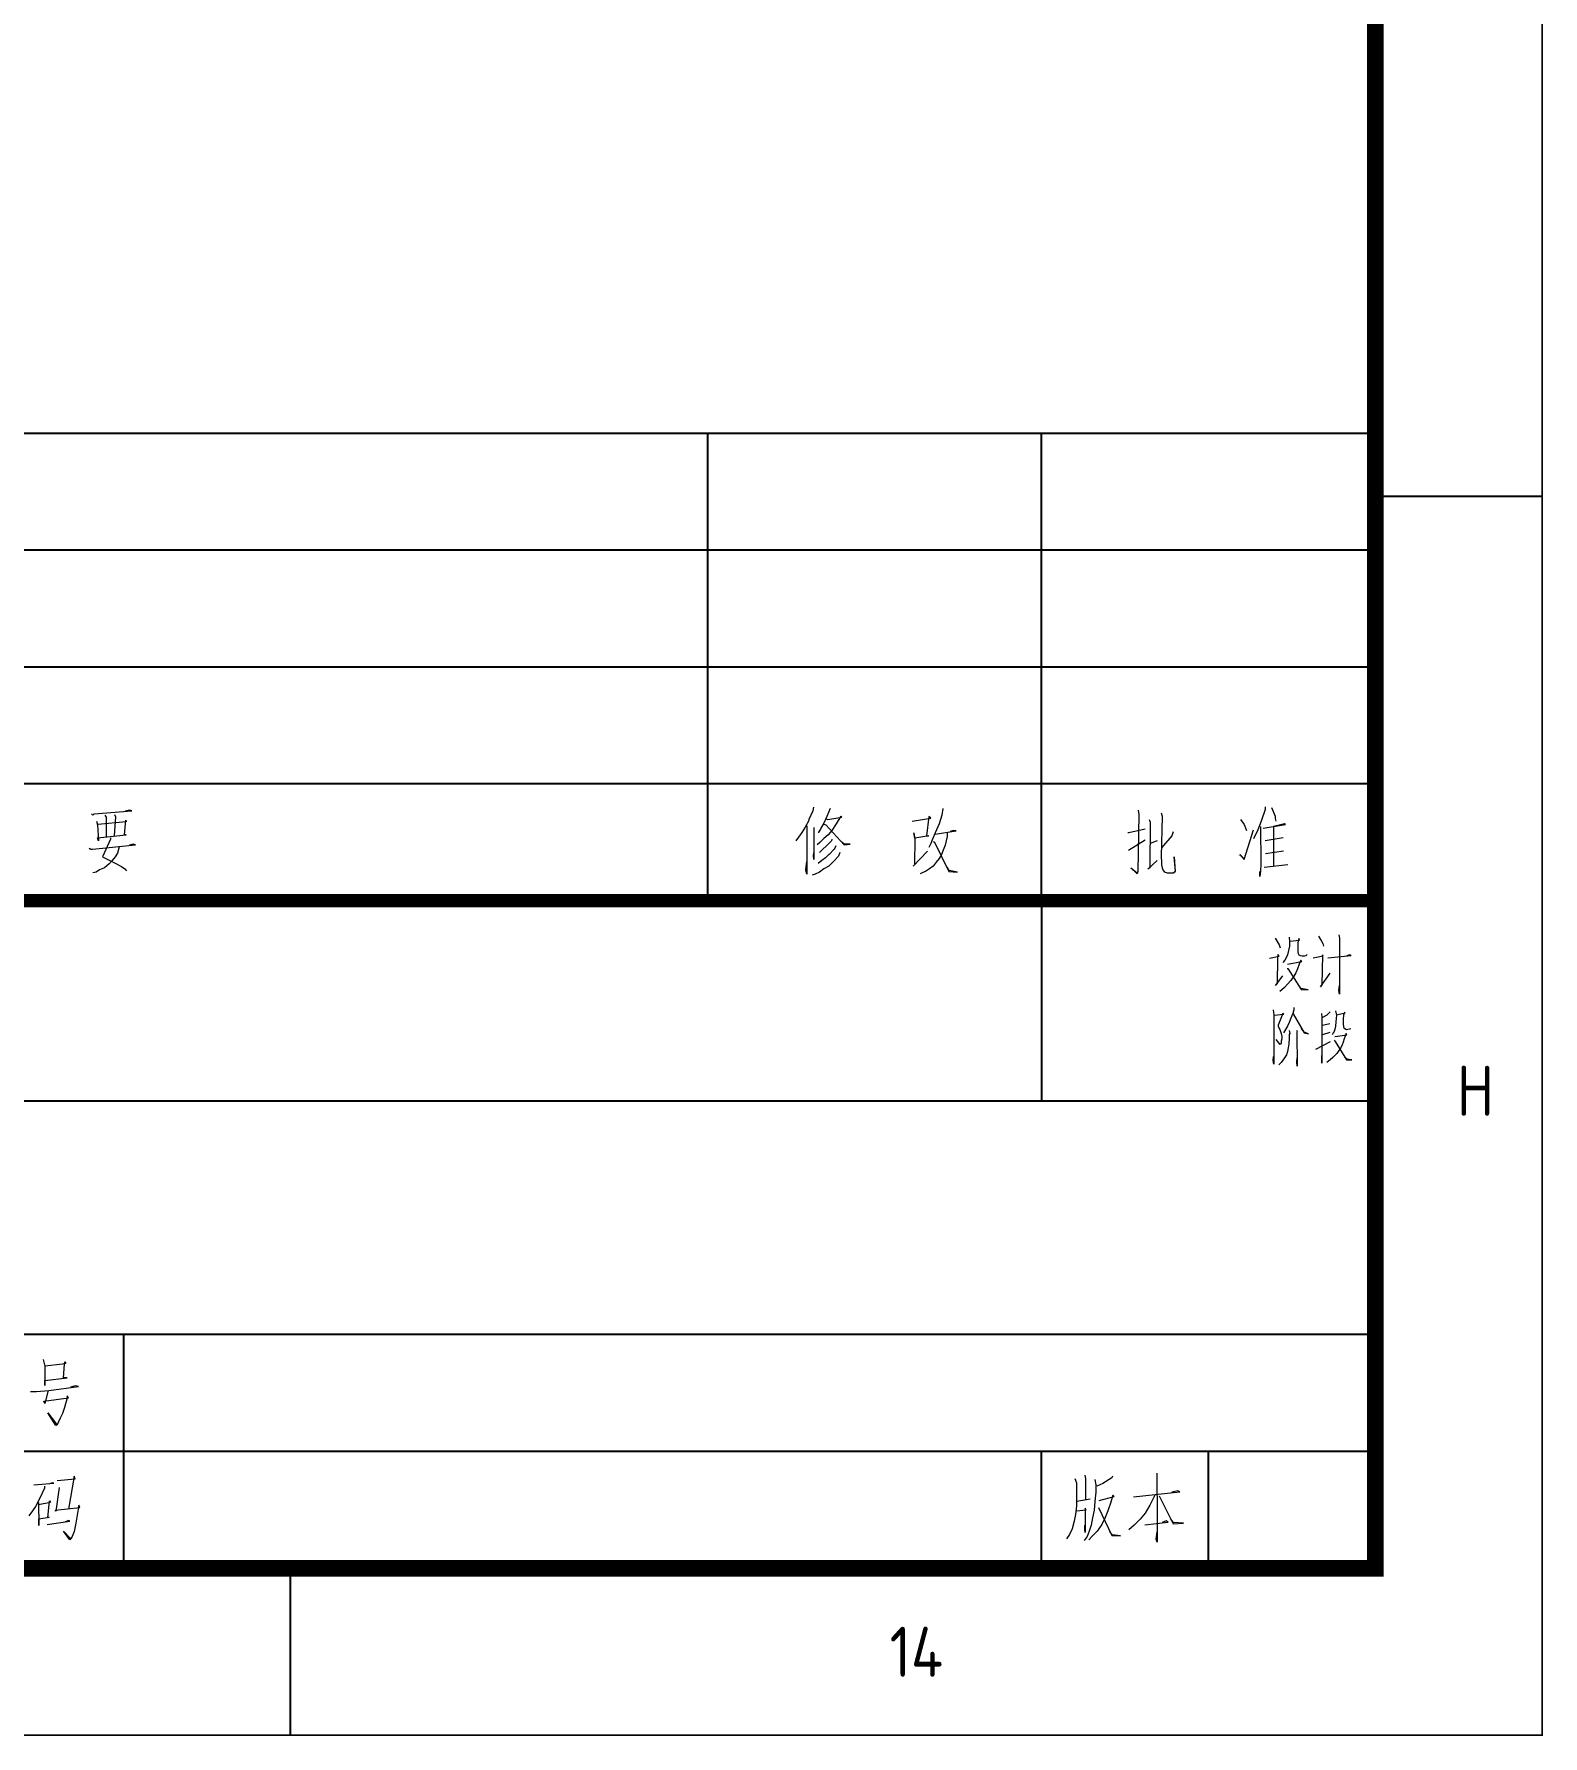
# Model space of a CAD drawing. Extents: x 93518 to 937116, y -359949 to 58022.
# Drawn here: x 900973 to 905494, y -188531 to -183432 of the extents above; entities that cross this region are included whole.
import ezdxf
from ezdxf.enums import TextEntityAlignment as Align

# ---------------------------------------------------------------- set-up
doc = ezdxf.new("R2010")
doc.units = 0
doc.header["$LTSCALE"] = 1000
doc.header["$MEASUREMENT"] = 0
doc.layers.get('0').update_dxf_attribs({"linetype": 'CONTINUOUS'})
doc.layers.add('Version', color=7, linetype='CONTINUOUS')
doc.styles.get("Standard").update_dxf_attribs({"font": 'GBENOR', "bigfont": 'GBCBIG'})

# ---------------------------------------------------------------- blocks, each defined once
blk = doc.blocks.new('GEDI_WK_A11')
at = {"color": 3}
for p, q in [((1040, 74.25), (1050, 74.25)), ((975, 0), (975, 10))]:
    blk.add_line(p, q, dxfattribs=at)
for points, const_width in [([(0, 0), (1050, 0), (1050, 594), (0, 594)], 0.1), ([(25, 10), (1040, 10), (1040, 584), (25, 584)], 1)]:
    blk.add_lwpolyline(points, close=True, dxfattribs=dict(at, const_width=const_width))
blk.add_text('H', height=3, dxfattribs=at).set_placement((1046, 37.12), align=Align.CENTER)
blk.add_text('14', height=3, dxfattribs=at).set_placement((1012.5, 5), align=Align.MIDDLE)
blk = doc.blocks.new('GEDI_TQ_2012')
at = {"color": 2}
for p, q in [((-20, 40), (-20, 28)), ((0, 28), (-180, 28)), ((0, 14), (-170, 14)), ((-75, 0), (-75, 14)), ((0, 7), (-180, 7)), ((-20, 0), (-20, 7)), ((-10, 0), (-10, 7))]:
    blk.add_line(p, q, dxfattribs=at)
at = {"color": 7}
for p, q in [((0, 40), (0, 0)), ((0, 0), (-180, 0))]:
    blk.add_line(p, q, dxfattribs=at)
at = {"color": 2, "const_width": 0.8}
blk.add_lwpolyline([(-180, 40), (0, 40)], dxfattribs=at)
at = {"color": 7, "lineweight": 0}
for points in [[(-6, 37.76), (-5.75, 37.36), (-5.7, 37.18)], [(-5.16, 37.81), (-5.14, 37.55), (-5.14, 37.27), (-5.19, 37.01), (-5.25, 36.75), (-5.34, 36.58), (-5.42, 36.44), (-5.53, 36.29)], [(-3.4, 37.87), (-3.23, 37.58), (-3.14, 37.44), (-3.1, 37.27)], [(-2.18, 37.95), (-2.15, 37.76), (-2.15, 34.4), (-2.18, 34.63), (-2.15, 34.92)], [(-6.33, 36.55), (-5.75, 36.67), (-5.83, 36.78), (-5.85, 36.55), (-5.87, 35.03), (-5.98, 34.92), (-5.53, 35.51)], [(-5.12, 37.58), (-4.54, 37.64), (-4.58, 37.73), (-4.65, 37.5), (-4.65, 37.29), (-4.65, 37.12), (-4.65, 36.93), (-4.62, 36.84), (-4.58, 36.75), (-4.5, 36.72), (-4.39, 36.69), (-4.24, 36.69), (-4.15, 36.72), (-4.09, 36.78)], [(-3.72, 36.58), (-3.12, 36.69), (-3.16, 36.75), (-3.2, 34.97), (-3.29, 34.85), (-2.71, 35.66)], [(-2.84, 36.58), (-1.44, 36.72), (-1.53, 36.75), (-1.7, 36.69)], [(-5.25, 36.2), (-4.41, 36.35), (-4.47, 36.44), (-4.56, 36.2), (-4.67, 35.92), (-4.77, 35.69), (-4.88, 35.49), (-5.05, 35.23), (-5.25, 35), (-5.44, 34.8), (-5.6, 34.66), (-5.72, 34.57)], [(-5.27, 35.94), (-5.23, 35.94), (-4.44, 34.68), (-4.02, 34.66), (-4.44, 34.75), (-4.54, 34.85)], [(-6.12, 33.46), (-6.07, 33.14), (-6.07, 30.21), (-6.12, 30.42), (-6.1, 30.67)], [(-6.06, 33.14), (-5.48, 33.2), (-5.54, 33.25), (-5.82, 32.54), (-5.82, 32.48), (-5.78, 32.39), (-5.71, 32.28), (-5.67, 32.16), (-5.63, 32.05), (-5.6, 31.87), (-5.6, 31.73), (-5.63, 31.59), (-5.64, 31.47), (-5.69, 31.39), (-5.93, 31.68)], [(-4.87, 33.6), (-4.87, 33.46), (-4.94, 33.25), (-5.05, 32.96), (-5.15, 32.71), (-5.26, 32.48), (-5.37, 32.28), (-5.49, 32.08)], [(-4.91, 33.22), (-4.27, 32.08), (-4.01, 32.02), (-4.27, 32.13), (-4.42, 32.34)], [(-3.22, 33.25), (-3.2, 33), (-3.2, 30.27), (-3.2, 30.5), (-3.2, 30.73)], [(-2.7, 33.34), (-2.91, 33.14), (-3.17, 33)], [(-3.17, 32.54), (-2.73, 32.65)], [(-2.38, 33.4), (-2.33, 33.14), (-2.36, 32.74), (-2.38, 32.48), (-2.42, 32.31), (-2.47, 32.16), (-2.53, 32.08), (-2.59, 31.96)], [(-2.33, 33.17), (-1.8, 33.29), (-1.84, 33.31), (-1.9, 33.14), (-1.93, 32.91), (-1.93, 32.6), (-1.9, 32.46), (-1.89, 32.37), (-1.82, 32.34), (-1.73, 32.28), (-1.47, 32.34)], [(-5.15, 32.22), (-5.11, 32.05), (-5.15, 31.99), (-5.15, 31.76), (-5.17, 31.42), (-5.22, 31.19), (-5.26, 30.96), (-5.32, 30.76), (-5.43, 30.59), (-5.54, 30.44), (-5.64, 30.3), (-5.78, 30.16)], [(-4.73, 32.25), (-4.68, 32.16), (-4.7, 32.13), (-4.68, 30.09), (-4.7, 30.33), (-4.68, 30.59)], [(-2.73, 32.11), (-3.17, 31.96)], [(-2.42, 31.87), (-2.4, 31.87), (-1.71, 31.96), (-1.75, 32.05), (-1.86, 31.73), (-1.93, 31.53), (-1.99, 31.37), (-2.07, 31.19), (-2.18, 31.02), (-2.31, 30.85), (-2.42, 30.73), (-2.55, 30.61), (-2.7, 30.47), (-2.8, 30.38), (-2.91, 30.3)], [(-2.47, 31.65), (-2.4, 31.56), (-1.73, 30.47), (-1.41, 30.47), (-1.71, 30.5), (-1.82, 30.61)], [(-3.56, 31.11), (-2.68, 31.56)], [(-79.83, 12.5), (-79.72, 12.11), (-79.72, 10.96), (-79.72, 11.25), (-78.38, 11.42), (-78.61, 11.42), (-78.55, 12.24), (-78.52, 12.37), (-78.47, 12.27), (-78.66, 12.24), (-79.72, 12.11)], [(-80.58, 10.6), (-80.22, 10.6), (-79.49, 10.66), (-77.71, 10.89), (-77.91, 10.93), (-78.18, 10.86)], [(-79.53, 10.66), (-79.72, 9.88), (-79.78, 10.01), (-78.3, 10.21), (-78.38, 10.33), (-78.38, 10.21), (-78.55, 9.64), (-78.66, 9.28), (-78.8, 8.99), (-78.91, 8.77), (-78.99, 8.6), (-79.06, 8.56), (-79.55, 9.32), (-79.02, 8.63)], [(-80.39, 4.99), (-79.19, 5.09), (-79.27, 5.12), (-79.44, 5.06)], [(-78.99, 5.25), (-77.91, 5.35), (-77.97, 5.51), (-78.3, 3.55)], [(-18, 5.38), (-17.91, 5.12), (-17.91, 4.33), (-17.91, 3.74), (-17.97, 3.22), (-18.05, 2.83), (-18.16, 2.36), (-18.33, 2.03), (-18.5, 1.77)], [(-16.8, 5.31), (-16.74, 4.99), (-16.74, 4.56), (-16.8, 4), (-16.85, 3.48), (-16.94, 3.02), (-17.03, 2.59), (-17.14, 2.23), (-17.27, 1.9), (-17.44, 1.67)], [(-17.41, 5.58), (-17.36, 5.38), (-17.36, 4.13)], [(-15.74, 5.51), (-15.79, 5.41), (-16.33, 5.08), (-16.69, 4.92)], [(-13.08, 5.69), (-13.06, 3), (-13.06, 1.56), (-13.12, 1.75), (-13.06, 2.19)], [(-79.75, 4.92), (-79.75, 4.79), (-80.03, 4.2), (-80.28, 3.71), (-80.47, 3.45), (-80.69, 3.15)], [(-78.86, 4.83), (-79.06, 3.42), (-79.11, 3.48), (-77.63, 3.65), (-77.68, 3.78), (-77.75, 3.42), (-77.86, 2.7), (-77.97, 2.2), (-78.08, 1.9), (-78.16, 1.78), (-78.22, 1.71), (-78.61, 2.23), (-78.18, 1.78)], [(-17.89, 4.03), (-17.08, 4.17)], [(-16.55, 4.06), (-15.65, 4.3), (-15.72, 4.39), (-15.85, 3.97), (-16.02, 3.44), (-16.19, 3.05), (-16.38, 2.62), (-16.66, 2.23), (-16.94, 1.94), (-17.16, 1.7)], [(-13.2, 4.38), (-13.51, 3.79), (-13.78, 3.3), (-14.09, 2.94), (-14.45, 2.58), (-14.76, 2.31)], [(-14.48, 4.28), (-11.72, 4.58), (-11.84, 4.64), (-12.2, 4.55)], [(-12.95, 4.35), (-12.11, 2.67), (-11.5, 2.71), (-12.09, 2.74), (-12.25, 2.94)], [(-80.11, 3.94), (-80.08, 2.56), (-80.08, 2.96), (-79.47, 3.06), (-79.55, 3.03), (-79.44, 4.04), (-79.38, 3.94), (-80.11, 3.81)], [(-17.91, 3.44), (-17.33, 3.51), (-17.39, 3.61), (-17.39, 2.14), (-17.41, 2.33), (-17.41, 2.59)], [(-16.58, 3.64), (-15.79, 1.97), (-15.27, 1.94), (-15.77, 2), (-15.9, 2.2)], [(-79.58, 2.63), (-78.22, 2.83), (-78.3, 2.86), (-78.52, 2.76)], [(-13.81, 2.61), (-12.42, 2.77), (-12.53, 2.84), (-12.78, 2.74)]]:
    blk.add_lwpolyline(points, dxfattribs=at)
blk = doc.blocks.new('GEDI_Version_2012')
at = {"layer": 'Version', "color": 2}
for p, q in [((0, 28), (-180, 28)), ((-40, 0), (-40, 28)), ((-20, 0), (-20, 28)), ((0, 21), (-180, 21)), ((0, 14), (-180, 14)), ((0, 7), (-180, 7)), ((0, 0), (-180, 0))]:
    blk.add_line(p, q, dxfattribs=at)
at = {"layer": 'Version', "color": 7}
blk.add_line((0, 28), (0, 0), dxfattribs=at)
at = {"layer": 'Version', "color": 7, "lineweight": 0}
for points in [[(-76.94, 5.2), (-76.86, 5.13), (-76.77, 5.2), (-74.52, 5.39), (-74.63, 5.42), (-74.91, 5.36)], [(-76.13, 5.13), (-76.05, 5), (-76.05, 3.81)], [(-75.55, 5.16), (-75.49, 5.03), (-75.57, 3.88)], [(-33.67, 5.6), (-33.7, 5.39), (-33.95, 4.87), (-33.95, 4.8), (-34.17, 4.41), (-34.37, 4.08), (-34.56, 3.82), (-34.73, 3.59)], [(-32.67, 5.53), (-32.86, 5.04), (-33.04, 4.64), (-33.23, 4.35), (-33.25, 4.28), (-33.39, 4.06)], [(-25.92, 5.53), (-25.97, 5.13), (-26.14, 4.61), (-26.37, 4.06), (-26.53, 3.69), (-26.64, 3.43), (-26.75, 3.2)], [(-14.2, 5.43), (-14.17, 5.16), (-14.23, 1.75), (-14.26, 1.62), (-14.65, 1.98), (-14.26, 1.68)], [(-12.84, 5.26), (-12.78, 5.07), (-12.84, 2.64), (-12.81, 2.34), (-12.81, 2.15), (-12.78, 1.98), (-12.73, 1.85), (-12.65, 1.75), (-12.59, 1.72), (-12.48, 1.68), (-12.36, 1.68), (-12.09, 1.68), (-12, 1.75), (-11.97, 1.78), (-12.06, 2.64), (-12, 1.75), (-12.06, 1.72)], [(-6.6, 5.62), (-6.6, 5.46), (-6.83, 4.77), (-7.04, 4.24), (-7.3, 3.72)], [(-6.21, 5.59), (-5.99, 5.07), (-5.99, 4.93), (-5.96, 4.77)], [(-76.64, 4.77), (-76.58, 4.54), (-76.52, 3.59), (-76.58, 3.78), (-74.85, 3.95), (-74.96, 3.95), (-74.88, 4.83), (-74.85, 4.73), (-76.55, 4.57)], [(-34.06, 4.48), (-34.06, 1.59), (-34.12, 1.86), (-34.06, 2.35)], [(-33.64, 4.38), (-33.64, 2.48), (-33.67, 2.71), (-33.64, 2.87)], [(-32.92, 4.91), (-32.81, 4.87), (-31.97, 5.01), (-32.03, 5.07), (-32.31, 4.61), (-32.56, 4.21), (-32.78, 3.95), (-33.04, 3.73), (-33.28, 3.49), (-33.45, 3.36)], [(-33.04, 4.58), (-32.92, 4.54), (-31.83, 3.36), (-31.47, 3.4), (-31.83, 3.4), (-31.97, 3.52)], [(-27.76, 4.77), (-26.64, 4.94), (-26.75, 5.04), (-26.89, 3.89), (-26.75, 3.89), (-27.59, 3.76), (-27.65, 4.06), (-27.59, 3.69), (-27.62, 2.21)], [(-26.37, 3.99), (-25.11, 4.18), (-25.25, 4.21), (-25.47, 4.15)], [(-14.82, 4.08), (-14.77, 4.08), (-13.79, 4.31)], [(-13.54, 4.87), (-13.48, 4.71), (-13.51, 1.98), (-13.62, 1.89), (-13.06, 2.41)], [(-12.12, 4.12), (-12.2, 3.88), (-12.81, 3.17)], [(-8.14, 2.74), (-8.11, 2.77), (-7.85, 2.47), (-7.3, 4.24)], [(-8.08, 4.87), (-7.85, 4.57), (-7.72, 4.21)], [(-6.88, 4.45), (-6.85, 2.21), (-6.88, 1.78), (-6.91, 1.46), (-6.91, 1.75)], [(-6.71, 4.34), (-5.38, 4.57), (-5.43, 4.6), (-5.68, 4.54), (-6.1, 4.45), (-6.1, 2.08)], [(-77.08, 3.16), (-76.97, 3.1), (-76.88, 3.1), (-74.29, 3.36), (-74.44, 3.39), (-74.65, 3.33)], [(-75.27, 3.23), (-75.38, 2.86), (-75.52, 2.64), (-75.69, 2.41), (-75.88, 2.21), (-76.16, 1.98), (-76.46, 1.85), (-76.66, 1.72), (-76.86, 1.68)], [(-75.8, 3.78), (-75.8, 3.69), (-76.27, 2.64), (-76.07, 2.53), (-75.55, 2.27), (-75.13, 2.05), (-74.94, 1.91), (-74.83, 1.79)], [(-32.33, 3.3), (-32.39, 3.16), (-32.42, 3.1), (-32.73, 2.78), (-32.78, 2.74), (-32.95, 2.57), (-33.17, 2.41), (-33.39, 2.24)], [(-32.56, 3.69), (-32.59, 3.59), (-32.62, 3.56), (-32.89, 3.3), (-33.12, 3.07), (-33.31, 2.9)], [(-25.66, 4.06), (-25.66, 3.85), (-25.77, 3.33), (-25.89, 3.04), (-26, 2.78), (-26.14, 2.54), (-26.31, 2.31), (-26.5, 2.08), (-26.72, 1.92), (-26.95, 1.76), (-27.11, 1.69), (-27.28, 1.62)], [(-26.5, 3.56), (-26.42, 3.52), (-25.56, 1.76), (-25.03, 1.72), (-25.53, 1.82), (-25.66, 2.02)], [(-14.79, 3.03), (-13.79, 3.65)], [(-13.06, 3.59), (-13.48, 3.43)], [(-6.6, 3.62), (-5.52, 3.79)], [(-32.09, 2.9), (-32.17, 2.67), (-32.47, 2.35), (-32.75, 2.08), (-33.04, 1.92), (-33.31, 1.72), (-33.56, 1.59), (-33.75, 1.53)], [(-27.7, 2.08), (-26.84, 2.97)], [(-6.65, 2.01), (-5.23, 2.18)], [(-6.57, 2.84), (-5.49, 3)]]:
    blk.add_lwpolyline(points, dxfattribs=at)

msp = doc.modelspace()

# ---------------------------------------------------------------- block references
at = {"xscale": 50, "yscale": 50, "zscale": 50}
for name, p in [('GEDI_WK_A11', (852991.4, -188528.9)), ('GEDI_Version_2012', (904991.4, -186028.9)), ('GEDI_TQ_2012', (904991.4, -188028.9))]:
    msp.add_blockref(name, p, dxfattribs=at)

doc.saveas('drawing.dxf')
